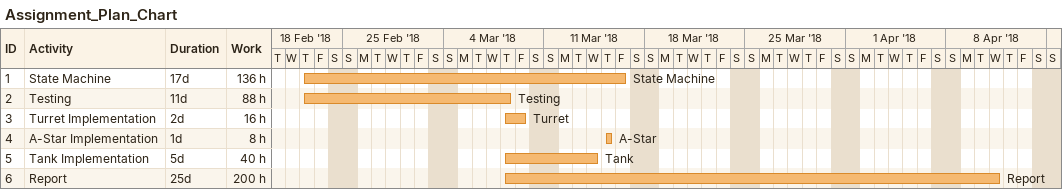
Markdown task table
Assignment_Plan_Chart

| ID | Task | Duration | Start | Finish | Resources | Work (h) |
|---|---|---|---|---|---|---|
| 1 | State Machine | 17d | 2018-02-22 | 2018-03-16 | State Machine | 136 |
| 2 | Testing | 11d | 2018-02-22 | 2018-03-08 | Testing | 88 |
| 3 | Turret Implementation | 2d | 2018-03-08 | 2018-03-09 | Turret | 16 |
| 4 | A-Star Implementation | 1d | 2018-03-15 | 2018-03-15 | A-Star | 8 |
| 5 | Tank Implementation | 5d | 2018-03-08 | 2018-03-14 | Tank | 40 |
| 6 | Report | 25d | 2018-03-08 | 2018-04-11 | Report | 200 |
